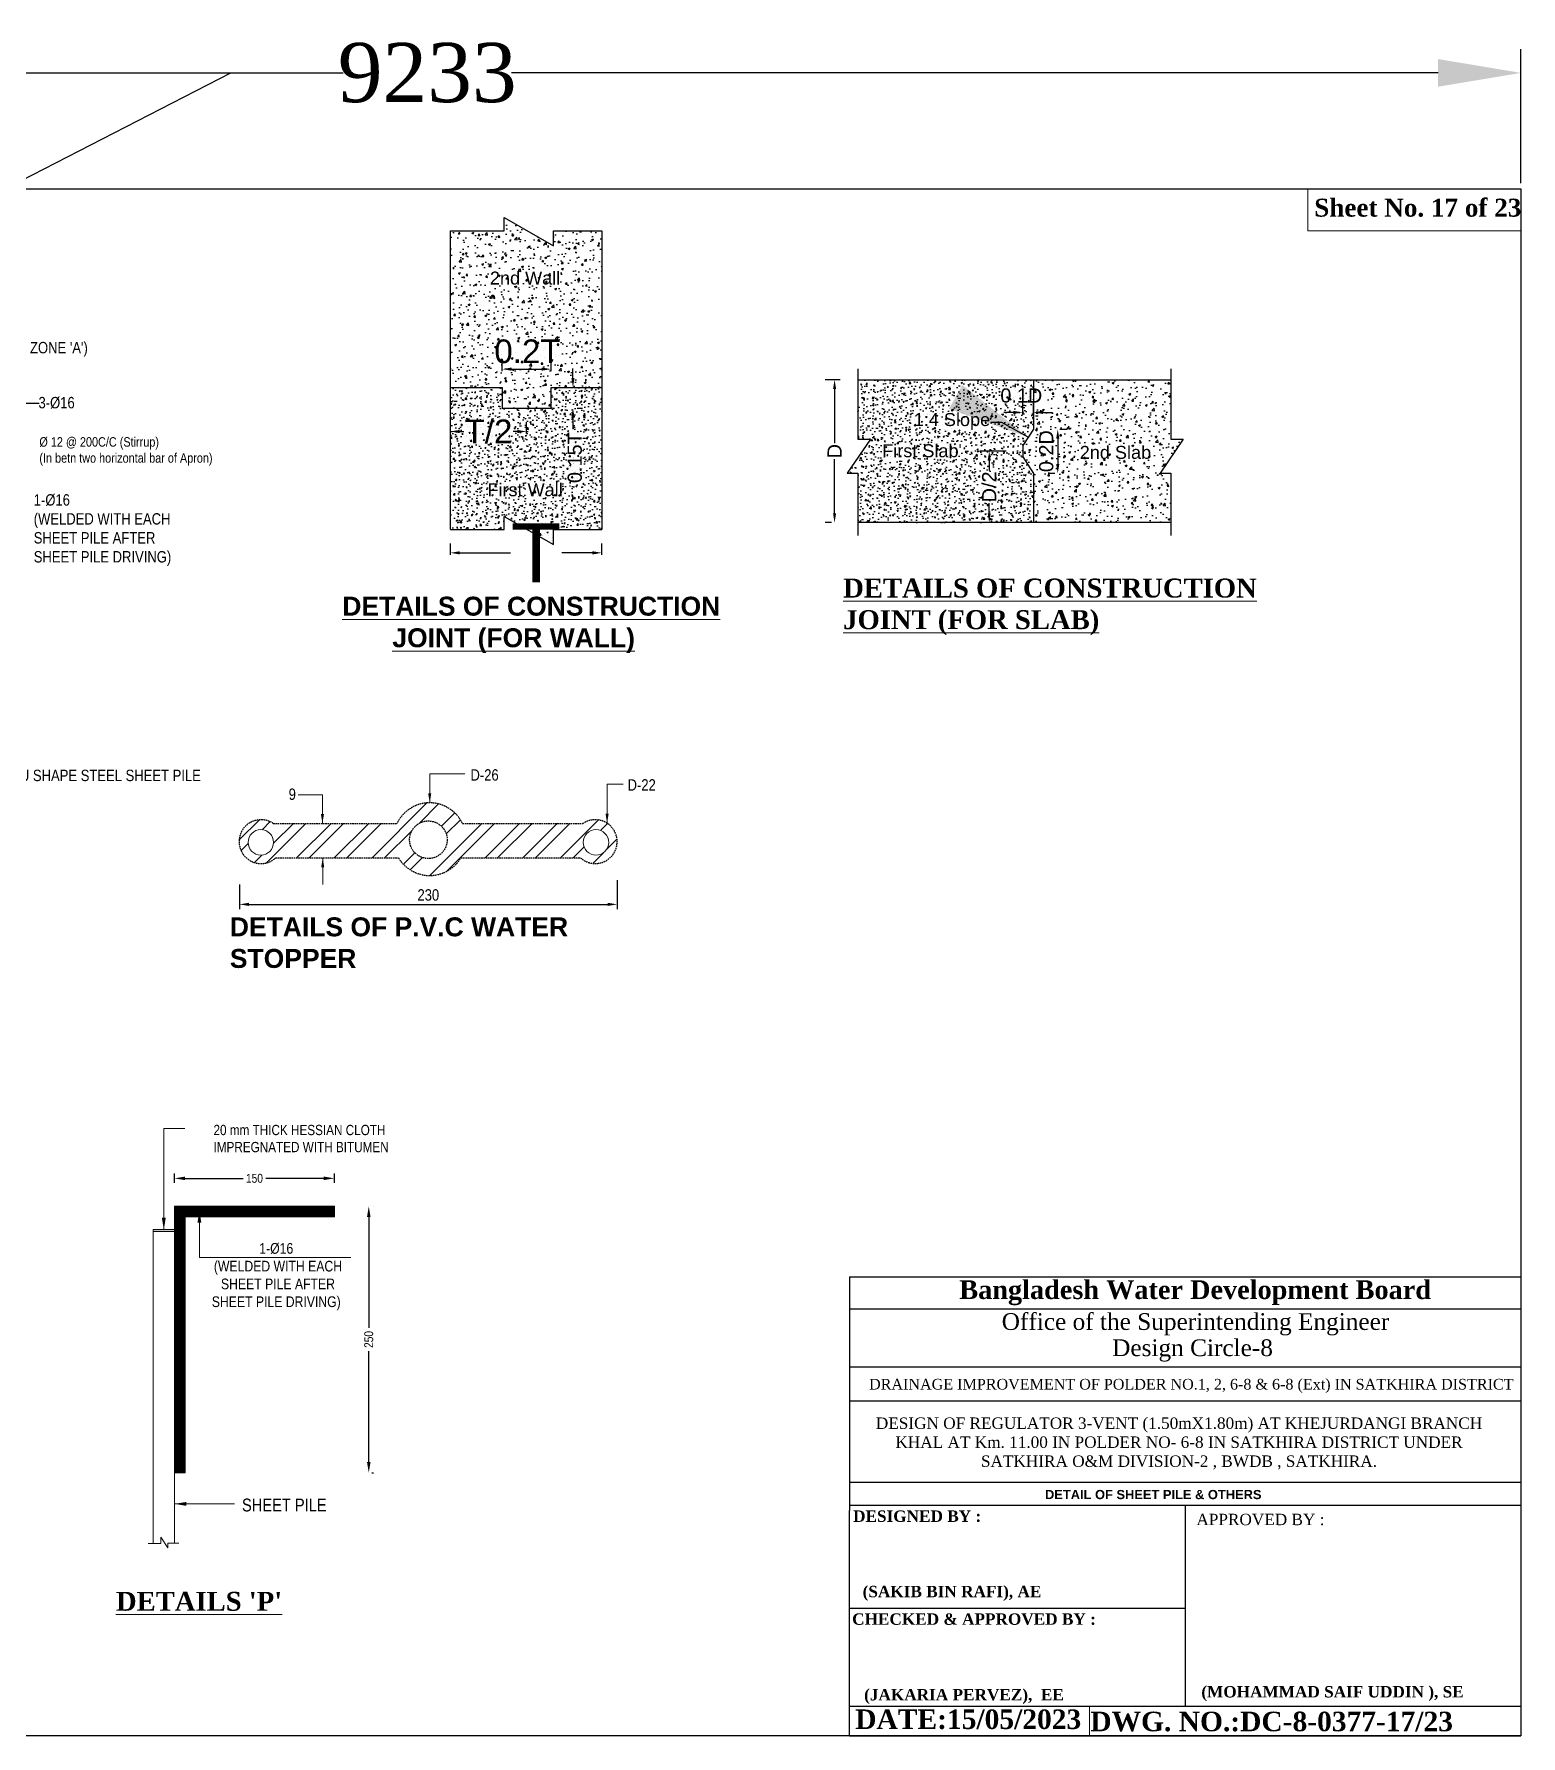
# Model space of a CAD drawing. Extents: x -119161 to 3778985, y -614964 to -30958.
# Drawn here: x 3241233 to 3247510, y -261818 to -254635 of the extents above; entities that cross this region are included whole.
import ezdxf

# ---------------------------------------------------------------- set-up
doc = ezdxf.new("R2010")
doc.units = 0
doc.header["$MEASUREMENT"] = 0
doc.linetypes.add('DASHED2', pattern=[9.525, 6.35, -3.175])
doc.layers.get('0').update_dxf_attribs({"linetype": 'CONTINUOUS'})
doc.layers.get('DEFPOINTS').update_dxf_attribs({"linetype": 'CONTINUOUS'})
for name, color, linetype, lineweight in [('Dim', 7, 'CONTINUOUS', 9), ('Left Bank Profile', 7, 'CONTINUOUS', 25), ('TEXT-ROOM', 4, 'CONTINUOUS', 5)]:
    doc.layers.add(name, color=color, linetype=linetype, lineweight=lineweight)
for name, color, linetype in [('DOTTED', 240, 'DASHED2'), ('LINE', 7, 'CONTINUOUS'), ('TEXT', 10, 'CONTINUOUS')]:
    doc.layers.add(name, color=color, linetype=linetype)
doc.styles.add('1-2', font='arial.ttf')
doc.styles.add('ARIAL', font='ARIALN.TTF')
doc.styles.add('DIM', font='isocp3.shx')
doc.styles.get("Standard").update_dxf_attribs({"font": 'times.ttf', "height": 250})
doc.dimstyles.new('1-2', dxfattribs={"dimtxt": 240, "dimasz": 360, "dimexe": 120, "dimexo": 120, "dimgap": 24, "dimtad": 1, "dimdec": 0, "dimzin": 3, "dimdsep": 46, "dimtxsty": '1-2', "dimblk": 'DOTSMALL', "dimcen": 0, "dimdle": 120, "dimclrd": 256, "dimclre": 256, "dimclrt": 6, "dimadec": 0, "dimazin": 0, "dimtfac": 0.6, "dimtdec": 0, "dimtofl": 0, "dimtmove": 2, "dimatfit": 3, "dimfxl": 2, "dimfrac": 1, "dimtolj": 1, "dimtzin": 0, "dimlwd": 13, "dimlwe": 13, "dimarcsym": 0})
doc.dimstyles.new('3', dxfattribs={"dimtxt": 225, "dimasz": 350, "dimexe": 100, "dimexo": 25, "dimgap": 9, "dimtad": 0, "dimdec": 0, "dimzin": 0, "dimdsep": 46, "dimtxsty": 'Standard', "dimcen": 0, "dimclrt": 256, "dimadec": 0, "dimazin": 0, "dimtfac": 1, "dimtdec": 0, "dimtofl": 0, "dimtmove": 2, "dimatfit": 3, "dimfxl": 1, "dimtolj": 1, "dimtzin": 0, "dimarcsym": 0})
doc.dimstyles.new('dim_20', dxfattribs={"dimtxt": 40, "dimasz": 40, "dimexe": 20, "dimexo": 20, "dimgap": 15, "dimtad": 1, "dimdec": 0, "dimzin": 0, "dimdsep": 46, "dimtxsty": 'DIM', "dimcen": 150, "dimclrd": 5, "dimclre": 5, "dimclrt": 7, "dimadec": 0, "dimazin": 0, "dimtfac": 1, "dimtdec": 0, "dimtmove": 0, "dimatfit": 3, "dimfxl": 20, "dimtolj": 1, "dimtzin": 0, "dimarcsym": 0})

# ---------------------------------------------------------------- blocks, each defined once
blk = doc.blocks.new('*D480')
at = {"layer": 'DEFPOINTS', "color": 0, "linetype": 'Continuous', "lineweight": -2}
for p in [(3242100.6, -258204.7), (3243694.6, -258186.4), (3243694.6, -258307.9)]:
    blk.add_point(p, dxfattribs=at)
at = {"layer": 'Dim', "color": 5, "linetype": 'Continuous', "lineweight": -2}
for p, q in [((3243694.6, -258206.4), (3243694.6, -258327.9)), ((3242100.6, -258224.7), (3242100.6, -258327.9)), ((3242140.6, -258307.9), (3243654.6, -258307.9))]:
    blk.add_line(p, q, dxfattribs=at)
for points in [[(3242140.6, -258301.3), (3242140.6, -258314.6), (3242100.6, -258307.9)], [(3243654.6, -258301.3), (3243654.6, -258314.6), (3243694.6, -258307.9)]]:
    blk.add_solid(points, dxfattribs=at)
at = {"layer": 'Dim', "color": 7, "linetype": 'Continuous', "insert": (3242897.6, -258268.4), "char_height": 48, "attachment_point": 5, "style": 'ARIAL'}
blk.add_mtext('\\A1;230', dxfattribs=at)
blk = doc.blocks.new('_DotSmall')
at = {"color": 0, "linetype": 'ByBlock', "const_width": 0.5}
blk.add_lwpolyline([(-0.0625, 0, 1), (0.0625, 0, 1)], format="xyb", close=True, dxfattribs=at)
blk = doc.blocks.new('*D481')
at = {"layer": 'DEFPOINTS', "color": 0, "lineweight": -2}
for p in [(3242990.6, -256857.5), (3243630.4, -256824.2), (3243630.4, -256857.5)]:
    blk.add_point(p, dxfattribs=at)
at = {"layer": 'LINE', "color": 0, "lineweight": -2}
for p, q in [((3242990.6, -256832.5), (3242990.6, -256784.2)), ((3243630.4, -256832.5), (3243630.4, -256784.2))]:
    blk.add_line(p, q, dxfattribs=at)
at = {"layer": 'LINE', "color": 0}
for p, q in [((3243030.6, -256824.2), (3243244.6, -256824.2)), ((3243590.4, -256824.2), (3243460.7, -256824.2))]:
    blk.add_line(p, q, dxfattribs=at)
at = {"layer": 'LINE', "color": 0, "lineweight": -2}
for points in [[(3243030.6, -256817.5), (3243030.6, -256830.9), (3242990.6, -256824.2)], [(3243590.4, -256817.5), (3243590.4, -256830.9), (3243630.4, -256824.2)]]:
    blk.add_solid(points, dxfattribs=at)
at = {"layer": 'LINE', "lineweight": -2, "insert": (3243352.6, -256824.2), "char_height": 250, "attachment_point": 5}
blk.add_mtext('\\A1;{\\fArial|b0|i0|c0|p34;T}', dxfattribs=at)
blk = doc.blocks.new('*D482')
at = {"layer": 'DEFPOINTS', "color": 0, "lineweight": -2}
for p in [(3242990.6, -256345.6), (3243312.7, -256312.3), (3243312.7, -256345.6)]:
    blk.add_point(p, dxfattribs=at)
at = {"layer": 'LINE', "color": 0, "lineweight": -2}
for p, q in [((3242990.6, -256320.6), (3242990.6, -256272.3)), ((3243312.7, -256320.6), (3243312.7, -256272.3))]:
    blk.add_line(p, q, dxfattribs=at)
at = {"layer": 'LINE', "color": 0}
for p, q in [((3243030.6, -256312.3), (3243047, -256312.3)), ((3243272.7, -256312.3), (3243256.2, -256312.3))]:
    blk.add_line(p, q, dxfattribs=at)
at = {"layer": 'LINE', "color": 0, "lineweight": -2}
for points in [[(3243030.6, -256305.6), (3243030.6, -256319), (3242990.6, -256312.3)], [(3243272.7, -256305.6), (3243272.7, -256319), (3243312.7, -256312.3)]]:
    blk.add_solid(points, dxfattribs=at)
at = {"layer": 'LINE', "lineweight": -2, "insert": (3243151.6, -256312.3), "char_height": 250, "attachment_point": 5}
blk.add_mtext('\\A1;{\\fArial|b0|i0|c0|p34;\\H0.4x;T/2}', dxfattribs=at)
blk = doc.blocks.new('*D483')
at = {"layer": 'DEFPOINTS', "color": 0, "lineweight": -2}
for p in [(3243415.6, -256049), (3243209.8, -256082.3), (3243415.6, -256082.3)]:
    blk.add_point(p, dxfattribs=at)
at = {"layer": 'LINE', "color": 0, "lineweight": -2}
for p, q in [((3243209.8, -256057.3), (3243209.8, -256009)), ((3243415.6, -256057.3), (3243415.6, -256009))]:
    blk.add_line(p, q, dxfattribs=at)
at = {"layer": 'LINE', "color": 0}
blk.add_line((3243249.8, -256049), (3243375.6, -256049), dxfattribs=at)
at = {"layer": 'LINE', "color": 0, "lineweight": -2}
for points in [[(3243249.8, -256042.3), (3243249.8, -256055.7), (3243209.8, -256049)], [(3243375.6, -256042.3), (3243375.6, -256055.7), (3243415.6, -256049)]]:
    blk.add_solid(points, dxfattribs=at)
at = {"layer": 'LINE', "lineweight": -2, "insert": (3243316, -255974.5), "char_height": 250, "attachment_point": 5}
blk.add_mtext('\\A1;{\\fArial|b0|i0|c0|p34;\\H0.4x;0.2T}', dxfattribs=at)
blk = doc.blocks.new('*D484')
at = {"layer": 'DEFPOINTS', "color": 0, "lineweight": -2}
for p in [(3243492.6, -256126.3), (3243501, -256213.5), (3243508.2, -256213.5)]:
    blk.add_point(p, dxfattribs=at)
at = {"layer": 'LINE', "color": 0}
for p, q in [((3243508.2, -256086.3), (3243508.2, -256046.3)), ((3243508.2, -256253.5), (3243508.2, -256293.5))]:
    blk.add_line(p, q, dxfattribs=at)
at = {"layer": 'LINE', "color": 0, "lineweight": -2}
for p, q in [((3243517.6, -256126.3), (3243548.2, -256126.3)), ((3243526, -256213.5), (3243548.2, -256213.5))]:
    blk.add_line(p, q, dxfattribs=at)
for points in [[(3243501.6, -256086.3), (3243514.9, -256086.3), (3243508.2, -256126.3)], [(3243501.6, -256253.5), (3243514.9, -256253.5), (3243508.2, -256213.5)]]:
    blk.add_solid(points, dxfattribs=at)
at = {"layer": 'LINE', "lineweight": -2, "insert": (3243516, -256422.6), "char_height": 250, "attachment_point": 5, "rotation": 90}
blk.add_mtext('\\A1;{\\fArial|b0|i0|c0|p34;\\H0.24x;0.15T}', dxfattribs=at)
blk = doc.blocks.new('*D485')
at = {"layer": 'DEFPOINTS', "color": 0, "lineweight": -2}
for p in [(3245361.3, -256395.2), (3245265.2, -256696.9), (3245277.3, -256696.9)]:
    blk.add_point(p, dxfattribs=at)
at = {"layer": 'LINE', "color": 0, "lineweight": -2}
for p, q in [((3245336.3, -256395.2), (3245225.2, -256395.2)), ((3245252.3, -256696.9), (3245225.2, -256696.9))]:
    blk.add_line(p, q, dxfattribs=at)
at = {"layer": 'LINE', "color": 0}
for p, q in [((3245265.2, -256435.2), (3245265.2, -256477.3)), ((3245265.2, -256656.9), (3245265.2, -256614.8))]:
    blk.add_line(p, q, dxfattribs=at)
at = {"layer": 'LINE', "color": 0, "lineweight": -2}
for points in [[(3245258.5, -256435.2), (3245271.9, -256435.2), (3245265.2, -256395.2)], [(3245258.5, -256656.9), (3245271.9, -256656.9), (3245265.2, -256696.9)]]:
    blk.add_solid(points, dxfattribs=at)
at = {"layer": 'LINE', "lineweight": -2, "insert": (3245265.2, -256546), "char_height": 250, "attachment_point": 5, "rotation": 90}
blk.add_mtext('\\A1;{\\fArial|b0|i0|c0|p34;\\H0.24x;D/2}', dxfattribs=at)
blk = doc.blocks.new('*D486')
at = {"layer": 'DEFPOINTS', "color": 0, "lineweight": -2}
for p in [(3244660.8, -256093.5), (3244612.4, -256696.9), (3244624.6, -256696.9)]:
    blk.add_point(p, dxfattribs=at)
at = {"layer": 'LINE', "color": 0, "lineweight": -2}
for p, q in [((3244635.8, -256093.5), (3244572.4, -256093.5)), ((3244599.6, -256696.9), (3244572.4, -256696.9))]:
    blk.add_line(p, q, dxfattribs=at)
at = {"layer": 'LINE', "color": 0}
for p, q in [((3244612.4, -256133.5), (3244612.4, -256361.4)), ((3244612.4, -256656.9), (3244612.4, -256429))]:
    blk.add_line(p, q, dxfattribs=at)
at = {"layer": 'LINE', "color": 0, "lineweight": -2}
for points in [[(3244605.8, -256133.5), (3244619.1, -256133.5), (3244612.4, -256093.5)], [(3244605.8, -256656.9), (3244619.1, -256656.9), (3244612.4, -256696.9)]]:
    blk.add_solid(points, dxfattribs=at)
at = {"layer": 'LINE', "lineweight": -2, "insert": (3244612.4, -256395.2), "char_height": 250, "attachment_point": 5, "rotation": 90}
blk.add_mtext('\\A1;{\\fArial|b0|i0|c0|p34;\\H0.24x;D}', dxfattribs=at)
blk = doc.blocks.new('*D487')
at = {"layer": 'DEFPOINTS', "color": 0, "lineweight": -2}
for p in [(3245538.9, -256302.1), (3245554.5, -256489.2), (3245566.6, -256489.2)]:
    blk.add_point(p, dxfattribs=at)
at = {"layer": 'LINE', "color": 0}
blk.add_line((3245554.5, -256342.1), (3245554.5, -256449.2), dxfattribs=at)
at = {"layer": 'LINE', "color": 0, "lineweight": -2}
for p, q in [((3245563.9, -256302.1), (3245594.5, -256302.1)), ((3245541.6, -256489.2), (3245514.5, -256489.2))]:
    blk.add_line(p, q, dxfattribs=at)
for points in [[(3245547.8, -256342.1), (3245561.1, -256342.1), (3245554.5, -256302.1)], [(3245547.8, -256449.2), (3245561.1, -256449.2), (3245554.5, -256489.2)]]:
    blk.add_solid(points, dxfattribs=at)
at = {"layer": 'LINE', "lineweight": -2, "insert": (3245506.1, -256395.2), "char_height": 250, "attachment_point": 5, "rotation": 90}
blk.add_mtext('\\A1;{\\fArial|b0|i0|c0|p34;\\H0.24x;0.2D}', dxfattribs=at)
blk = doc.blocks.new('*D488')
at = {"layer": 'DEFPOINTS', "color": 0, "lineweight": -2}
for p in [(3245406.4, -256264.8), (3245452.6, -256231.4), (3245452.6, -256264.8)]:
    blk.add_point(p, dxfattribs=at)
at = {"layer": 'LINE', "color": 0, "lineweight": -2}
for p, q in [((3245406.4, -256239.8), (3245406.4, -256191.4)), ((3245452.6, -256239.8), (3245452.6, -256191.4))]:
    blk.add_line(p, q, dxfattribs=at)
at = {"layer": 'LINE', "color": 0}
for p, q in [((3245366.4, -256231.4), (3245326.4, -256231.4)), ((3245492.6, -256231.4), (3245532.6, -256231.4))]:
    blk.add_line(p, q, dxfattribs=at)
at = {"layer": 'LINE', "color": 0, "lineweight": -2}
for points in [[(3245366.4, -256224.8), (3245366.4, -256238.1), (3245406.4, -256231.4)], [(3245492.6, -256224.8), (3245492.6, -256238.1), (3245452.6, -256231.4)]]:
    blk.add_solid(points, dxfattribs=at)
at = {"layer": 'LINE', "lineweight": -2, "insert": (3245400.6, -256160.7), "char_height": 250, "attachment_point": 5}
blk.add_mtext('\\A1;{\\fArial|b0|i0|c0|p34;\\H0.24x;0.1D}', dxfattribs=at)
blk = doc.blocks.new('*D489')
at = {"layer": 'DEFPOINTS', "color": 0, "lineweight": -2, "ltscale": 50}
for p in [(3241826.2, -259503.6), (3242501.2, -259464.2), (3242501.2, -259503.6)]:
    blk.add_point(p, dxfattribs=at)
at = {"layer": 'Dim', "color": 5, "lineweight": -2, "ltscale": 50}
for p, q in [((3241826.2, -259483.6), (3241826.2, -259444.2)), ((3242501.2, -259483.6), (3242501.2, -259444.2)), ((3241871.2, -259464.2), (3242116.2, -259464.2)), ((3242456.2, -259464.2), (3242211.1, -259464.2))]:
    blk.add_line(p, q, dxfattribs=at)
for points in [[(3241871.2, -259456.7), (3241871.2, -259471.7), (3241826.2, -259464.2)], [(3242456.2, -259456.7), (3242456.2, -259471.7), (3242501.2, -259464.2)]]:
    blk.add_solid(points, dxfattribs=at)
at = {"layer": 'Dim', "color": 7, "ltscale": 50, "insert": (3242163.7, -259464.2), "char_height": 50, "attachment_point": 5, "style": 'ARIAL'}
blk.add_mtext('\\A1;{\\H0.75x;150}', dxfattribs=at)
blk = doc.blocks.new('*D490')
at = {"layer": 'DEFPOINTS', "color": 0, "lineweight": -2, "ltscale": 50}
for p in [(3242645.6, -259581.7), (3242639.8, -260706.7), (3242646.3, -260706.7)]:
    blk.add_point(p, dxfattribs=at)
at = {"layer": 'Dim', "color": 5, "lineweight": -2, "ltscale": 50}
for p, q in [((3242665.6, -259581.7), (3242666.3, -259581.7)), ((3242646.3, -259626.7), (3242646.3, -260095)), ((3242646.3, -260661.7), (3242646.3, -260193.4)), ((3242659.8, -260706.7), (3242666.3, -260706.7))]:
    blk.add_line(p, q, dxfattribs=at)
for points in [[(3242638.8, -259626.7), (3242653.8, -259626.7), (3242646.3, -259581.7)], [(3242638.8, -260661.7), (3242653.8, -260661.7), (3242646.3, -260706.7)]]:
    blk.add_solid(points, dxfattribs=at)
at = {"layer": 'Dim', "color": 7, "ltscale": 50, "insert": (3242646.3, -260144.2), "char_height": 50, "attachment_point": 5, "rotation": 90, "style": 'ARIAL'}
blk.add_mtext('\\A1;{\\H0.75x;250}', dxfattribs=at)
blk = doc.blocks.new('*D479')
at = {"layer": 'DEFPOINTS', "color": 0, "lineweight": -2, "ltscale": 0.5}
for p in [(3247509.7, -254798.8), (3238276.7, -255288.5), (3247509.7, -255288.5)]:
    blk.add_point(p, dxfattribs=at)
at = {"layer": 'LINE', "color": 0, "lineweight": -2, "ltscale": 0.5}
for p, q in [((3238276.7, -255263.5), (3238276.7, -254698.8)), ((3247509.7, -255263.5), (3247509.7, -254698.8)), ((3238626.7, -254798.8), (3242537.6, -254798.8)), ((3247159.7, -254798.8), (3243248.7, -254798.8))]:
    blk.add_line(p, q, dxfattribs=at)
for points in [[(3238626.7, -254740.4), (3238626.7, -254857.1), (3238276.7, -254798.8)], [(3247159.7, -254740.4), (3247159.7, -254857.1), (3247509.7, -254798.8)]]:
    blk.add_solid(points, dxfattribs=at)
at = {"layer": 'LINE', "ltscale": 0.5, "insert": (3242893.2, -254798.8), "char_height": 250, "attachment_point": 5}
blk.add_mtext('\\A1;9233', dxfattribs=at)

msp = doc.modelspace()

# ---------------------------------------------------------------- hatches: boundary and pattern name
at = {"layer": 'Dim', "lineweight": 15}
h = msp.add_hatch(dxfattribs=at)
h.set_pattern_fill('ANSI31', color=15, scale=4.5)
h.set_pattern_definition([(45, (2652175.65445, -238856.0293), (-0.3977475644, 0.3977475644), [])])
h.paths.add_polyline_path([(3242501.2, -259581.7), (3241826.2, -259581.7), (3241826.2, -260706.7), (3241871.2, -260706.7), (3241871.2, -259626.7), (3242501.2, -259626.7)])
h = msp.add_hatch(color=15, dxfattribs=at)
h.dxf.hatch_style = 1
h.paths.add_polyline_path([(3241826.2, -259680.7), (3241736.2, -259680.7), (3241736.2, -259689.1), (3241826.2, -259689.1)])
at = {"layer": 'LINE', "lineweight": -2}
h = msp.add_hatch(dxfattribs=at)
h.set_pattern_fill('AR-CONC', color=8, scale=11.704875, style=0)
h.set_pattern_definition([(50, (3119584.52, -77064.1), (83.954408, -7.34506), [8.778656, -96.56522]), (355, (3119584.52, -77064.1), (-16.24067, 88.04315), [7.022925, -77.252175]), (100.4514, (3119591.514, -77064.71), (67.7138, 80.698037), [7.46071, -82.067808]), (46.1842, (3119584.52, -77040.69), (124.91923, -19.373794), [13.167984, -144.84783]), (96.6356, (3119594.93, -77042.3), (109.4011, 114.01928), [11.191065, -123.10169]), (351.1842, (3119584.52, -77040.69), (109.40101, 114.019365), [10.53439, -115.87826]), (21, (3119596.22, -77046.54), (69.867224, -47.126038), [8.778656, -96.56522]), (326, (3119596.22, -77046.54), (28.479755, 84.877906), [7.022925, -77.252175]), (71.4514, (3119602.045, -77050.47), (98.347008, 37.75179), [7.46071, -82.067808]), (37.5, (3119584.518, -77064.1), (1.423296, 38.9648095), [0, -76.315785, 0, -78.422662, 0, -77.544797]), (7.5, (3119584.52, -77064.1), (30.7919605, 46.165398), [0, -44.7126225, 0, -74.560054, 0, -29.554809]), (327.5, (3119558.416, -77064.1), (62.483249, -2.6400195), [0, -29.262187, 0, -91.298025, 0, -121.145456]), (317.5, (3119546.71, -77064.1), (68.261212, 11.717163), [0, -38.040844, 0, -60.631252, 0, -86.030831])])
h.paths.add_polyline_path([(3243630.4, -255465.1), (3243425.9, -255465.1), (3243425.9, -255528), (3243218.4, -255409.7), (3243218.4, -255465.1), (3242990.6, -255465.1), (3242990.6, -256126.3), (3243209.8, -256126.3), (3243209.8, -256213.5), (3243415.6, -256213.5), (3243415.6, -256126.3), (3243630.4, -256126.3)])
h.paths.add_polyline_path([(3243229.5, -256056.2), (3243400.9, -256056.2), (3243400.9, -255949), (3243229.5, -255949)], flags=24)
h.paths.add_polyline_path([(3243145.5, -255721.6), (3243469.7, -255721.6), (3243469.7, -255609), (3243145.5, -255609)], flags=24)
h = msp.add_hatch(dxfattribs=at)
h.set_pattern_fill('AR-CONC', color=8, scale=7.80325, style=0)
h.set_pattern_definition([(50, (3119584.52, -77064.1), (55.969605, -4.896706), [5.852437, -64.376812]), (355, (3119584.52, -77064.1), (-10.827113, 58.695433), [4.68195, -51.50145]), (100.4514, (3119589.18, -77064.51), (45.142533, 53.798691), [4.973806, -54.711872]), (46.1842, (3119584.52, -77048.49), (83.279487, -12.915862), [8.778656, -96.56522]), (96.6356, (3119591.46, -77049.57), (72.934068, 76.012853), [7.46071, -82.067795]), (351.1842, (3119584.52, -77048.49), (72.934008, 76.01291), [7.022925, -77.252175]), (21, (3119592.32, -77052.395), (46.57815, -31.417359), [5.852437, -64.376812]), (326, (3119592.32, -77052.395), (18.986504, 56.585271), [4.68195, -51.50145]), (71.4514, (3119596.203, -77055.013), (65.564672, 25.167861), [4.973806, -54.711872]), (37.5, (3119584.518, -77064.1), (0.948864, 25.9765396), [0, -50.87719, 0, -52.281775, 0, -51.6965312]), (7.5, (3119584.518, -77064.1), (20.5279737, 30.776932), [0, -29.808415, 0, -49.7067025, 0, -19.7032062]), (327.5, (3119567.117, -77064.1), (41.6554993, -1.760013), [0, -19.508125, 0, -60.86535, 0, -80.7636375]), (317.5, (3119559.314, -77064.1), (45.507475, 7.811442), [0, -25.3605625, 0, -40.420835, 0, -57.3538875])])
h.paths.add_polyline_path([(3243425.9, -256788.9), (3243425.9, -256725.9), (3243630.4, -256725.9), (3243630.4, -256126.3), (3243415.6, -256126.3), (3243415.6, -256213.5), (3243209.8, -256213.5), (3243209.8, -256126.3), (3242990.6, -256126.3), (3242990.6, -256725.9), (3243218.4, -256725.9), (3243218.4, -256670.5)])
h.paths.add_polyline_path([(3243087.2, -256366.3), (3243218.2, -256366.3), (3243218.2, -256259.1), (3243087.2, -256259.1)], flags=24)
h.paths.add_polyline_path([(3243569.9, -256529.3), (3243569.9, -256317.5), (3243462.7, -256317.5), (3243462.7, -256529.3)], flags=24)
h.paths.add_polyline_path([(3243133, -256615.2), (3243478.2, -256615.2), (3243478.2, -256502.7), (3243133, -256502.7)], flags=24)
h = msp.add_hatch(dxfattribs=at)
h.set_pattern_fill('AR-CONC', color=8, scale=7.80325, style=0)
h.set_pattern_definition([(50, (3124852.49, -77349.64), (55.969605, -4.896706), [5.852437, -64.376812]), (355, (3124852.49, -77349.64), (-10.827113, 58.695433), [4.68195, -51.50145]), (100.4514, (3124857.154, -77350.05), (45.142533, 53.798691), [4.973806, -54.711872]), (46.1842, (3124852.49, -77334.036), (83.279487, -12.915862), [8.778656, -96.56522]), (96.6356, (3124859.43, -77335.11), (72.934068, 76.012853), [7.46071, -82.067795]), (351.1842, (3124852.49, -77334.036), (72.934008, 76.01291), [7.022925, -77.252175]), (21, (3124860.293, -77337.937), (46.57815, -31.417359), [5.852437, -64.376812]), (326, (3124860.29, -77337.94), (18.986504, 56.585271), [4.68195, -51.50145]), (71.4514, (3124864.174, -77340.555), (65.564672, 25.167861), [4.973806, -54.711872]), (37.5, (3124852.49, -77349.642), (0.948864, 25.9765396), [0, -50.87719, 0, -52.281775, 0, -51.6965312]), (7.5, (3124852.49, -77349.642), (20.5279737, 30.776932), [0, -29.808415, 0, -49.7067025, 0, -19.7032062]), (327.5, (3124835.088, -77349.642), (41.6554993, -1.760013), [0, -19.508125, 0, -60.86535, 0, -80.7636375]), (317.5, (3124827.285, -77349.642), (45.507475, 7.811442), [0, -25.3605625, 0, -40.420835, 0, -57.3538875])])
h.paths.add_polyline_path([(3245452.6, -256696.9), (3245452.6, -256489.2), (3245406.4, -256419.8), (3245406.4, -256370.6), (3245452.6, -256302.1), (3245452.6, -256093.5), (3244711.2, -256093.5), (3244711.2, -256344.7), (3244763.8, -256344.7), (3244665.7, -256487.7), (3244711.2, -256487.7), (3244711.2, -256696.9)])
h.paths.add_polyline_path([(3245305.7, -256598.9), (3245305.7, -256494.6), (3245225.3, -256494.6), (3245225.3, -256598.9)], flags=24)
h.paths.add_polyline_path([(3244798.2, -256450.6), (3245147.8, -256450.6), (3245147.8, -256338), (3244798.2, -256338)], flags=24)
h.paths.add_polyline_path([(3244930.3, -256319.6), (3245280.1, -256319.6), (3245280.1, -256207.1), (3244930.3, -256207.1)], flags=24)
h = msp.add_hatch(dxfattribs=at)
h.set_pattern_fill('AR-CONC', color=8, scale=11.704875, style=0)
h.set_pattern_definition([(50, (3124461.186, -77601.6), (83.954408, -7.34506), [8.778656, -96.56522]), (355, (3124461.186, -77601.6), (-16.24067, 88.04315), [7.022925, -77.252175]), (100.4514, (3124468.18, -77602.21), (67.7138, 80.698037), [7.46071, -82.067808]), (46.1842, (3124461.19, -77578.19), (124.91923, -19.373794), [13.167984, -144.84783]), (96.6356, (3124471.6, -77579.8), (109.4011, 114.01928), [11.191065, -123.10169]), (351.1842, (3124461.19, -77578.19), (109.40101, 114.019365), [10.53439, -115.87826]), (21, (3124472.89, -77584.04), (69.867224, -47.126038), [8.778656, -96.56522]), (326, (3124472.89, -77584.04), (28.479755, 84.877906), [7.022925, -77.252175]), (71.4514, (3124478.71, -77587.97), (98.347008, 37.75179), [7.46071, -82.067808]), (37.5, (3124461.186, -77601.6), (1.423296, 38.9648095), [0, -76.315785, 0, -78.422662, 0, -77.544797]), (7.5, (3124461.186, -77601.6), (30.7919605, 46.165398), [0, -44.7126225, 0, -74.560054, 0, -29.554809]), (327.5, (3124435.084, -77601.6), (62.483249, -2.6400195), [0, -29.262187, 0, -91.298025, 0, -121.145456]), (317.5, (3124423.38, -77601.6), (68.261212, 11.717163), [0, -38.040844, 0, -60.631252, 0, -86.030831])])
h.paths.add_polyline_path([(3246031.7, -256696.9), (3246031.7, -256487.7), (3245986.3, -256487.7), (3246084.4, -256344.7), (3246031.7, -256344.7), (3246031.7, -256093.5), (3245452.7, -256093.5), (3245452.7, -256302.1), (3245406.4, -256370.6), (3245406.4, -256419.8), (3245452.7, -256489.2), (3245452.7, -256696.9)])
h.paths.add_polyline_path([(3245546.6, -256462.2), (3245546.6, -256327.6), (3245466.2, -256327.6), (3245466.2, -256462.2)], flags=24)
h.paths.add_polyline_path([(3245361.7, -256221.4), (3245496.3, -256221.4), (3245496.3, -256141), (3245361.7, -256141)], flags=9)
h.paths.add_polyline_path([(3245634.2, -256457.4), (3245962.7, -256457.4), (3245962.7, -256344.8), (3245634.2, -256344.8)], flags=24)
at = {"layer": 'LINE', "lineweight": 15}
h = msp.add_hatch(dxfattribs=at)
h.set_pattern_fill('ANSI32', color=256, scale=300, style=0)
h.set_pattern_definition([(45, (3133829.77, -251436.05), (-79.54951, 79.54951), []), (45, (3133882.8, -251436.05), (-79.54951, 79.54951), [])])
h.paths.add_polyline_path([(3243540.2, -258111.8, 2.051948), (3243550.3, -257966.4), (3243041.8, -257966.4, 0.629419), (3242765.2, -257966.4), (3242243.3, -257966.4, 2.051948), (3242253.4, -258111.8), (3242772, -258111.8, 0.565783), (3243035, -258111.8)])
h.paths.add_polyline_path([(3242818.6, -258035.1, -1), (3242977.2, -258035.1, -1)], flags=16)
h.paths.add_polyline_path([(3243658.9, -258046.2, 1), (3243551.5, -258046.2, 1)], flags=16)
h.paths.add_polyline_path([(3242244.4, -258046.2, 1), (3242136.9, -258046.2, 1)], flags=16)

# ---------------------------------------------------------------- linework, layer by layer
at = {"layer": 'Dim', "color": 7, "lineweight": 15}
for points in [[(3241826.2, -260706.7), (3241826.2, -259581.7), (3242501.2, -259581.7), (3242501.2, -259626.7), (3242501.2, -259626.7), (3242501.2, -259626.7)], [(3241871.2, -260706.7), (3241871.2, -259626.7), (3242501.2, -259626.7)], [(3241736.2, -259689.1), (3241736.2, -261004.9)], [(3241736.2, -259689.1), (3241826.2, -259689.1)], [(3241826.2, -259689.1), (3241826.2, -261004.5)], [(3241871.2, -260706.7), (3241826.2, -260706.7)]]:
    msp.add_lwpolyline(points, dxfattribs=at)
at = {"layer": 'Dim', "color": 8, "lineweight": 15}
msp.add_lwpolyline([(3241736.2, -259689.1), (3241826.2, -259689.1), (3241826.2, -259680.7), (3241736.2, -259680.7)], close=True, dxfattribs=at)
at = {"layer": 'Dim', "lineweight": 15}
msp.add_lwpolyline([(3241715.3, -261004.9), (3241768.5, -261004.9), (3241768.5, -260979), (3241798.4, -261023.4), (3241798.4, -261004.5), (3241844, -261004.5)], dxfattribs=at)
at = {"layer": 'Dim', "ltscale": 50}
for centre in [(3242190.7, -258046.2), (3243605.2, -258046.2)]:
    msp.add_circle(centre, 53.7, dxfattribs=at)
at = {"layer": 'DOTTED', "color": 7}
for p, q in [((3242243.3, -257966.4), (3242765.2, -257966.4)), ((3243041.8, -257966.4), (3243550.3, -257966.4)), ((3242253.4, -258111.8), (3242772, -258111.8)), ((3243035, -258111.8), (3243540.2, -258111.8))]:
    msp.add_line(p, q, dxfattribs=at)
msp.add_circle((3242897.9, -258035.1), 79.3, dxfattribs=at)
for centre, radius, start, end in [((3242903.5, -258032.8), 153.4, 25.6258, 154.3742), ((3242191.5, -258043.1), 92.5, 55.95223, 312.0246), ((3243602.1, -258043.1), 92.5, 227.9754, 124.04777), ((3242903.5, -258032.8), 153.4, 210.99907, 329.00093)]:
    msp.add_arc(centre, radius, start, end, dxfattribs=at)
at = {"layer": 'Left Bank Profile'}
msp.add_lwpolyline([(3244675.4, -261817.6), (3247509.7, -261817.6)], dxfattribs=at)
msp.add_lwpolyline([(3244675.4, -261817.6), (3247509.7, -261817.6)], dxfattribs=at)
at = {"layer": 'LINE', "color": 0, "linetype": 'ByBlock', "lineweight": -2}
msp.add_line((3235777.3, -258027.6), (3242064.4, -254798.8), dxfattribs=at)
at = {"layer": 'LINE', "color": 0, "lineweight": -2}
for p, q in [((3245452.6, -256093.5), (3245452.6, -256302.1)), ((3245452.6, -256093.5), (3245452.6, -256302.1)), ((3245219.7, -256395.2), (3245219.7, -256395.2)), ((3245452.6, -256489.2), (3245452.6, -256696.9)), ((3245452.6, -256489.2), (3245452.6, -256696.9)), ((3245452.7, -256489.2), (3245452.7, -256696.9))]:
    msp.add_line(p, q, dxfattribs=at)
at = {"layer": 'LINE'}
for p, q in [((3244675.4, -259880.5), (3247509.7, -259880.5)), ((3244675.4, -259880.5), (3244675.4, -260866.4)), ((3244675.4, -260014.9), (3247509.7, -260014.9)), ((3244675.4, -260260.3), (3247509.7, -260260.3)), ((3244675.4, -260402.6), (3247509.7, -260402.6)), ((3244675.4, -260746.5), (3247509.7, -260746.5)), ((3244675.4, -260843.9), (3247509.7, -260843.9)), ((3244675.4, -261817.6), (3244675.4, -260866.4)), ((3246092.5, -260843.9), (3246092.5, -261691.8)), ((3244675.4, -261278), (3246092.5, -261278)), ((3244675.4, -261691.8), (3247509.7, -261691.8)), ((3245207.2, -261691.8), (3247509.7, -261691.8)), ((3245207.2, -261691.8), (3247509.7, -261691.8)), ((3245207.2, -261691.8), (3247509.7, -261691.8))]:
    msp.add_line(p, q, dxfattribs=at)
at = {"layer": 'LINE', "lineweight": 9}
msp.add_line((3247509.7, -259880.5), (3247509.7, -261817.6), dxfattribs=at)
at = {"layer": 'LINE', "color": 7, "lineweight": 9}
for p, q in [((3245688.4, -261691.8), (3245688.4, -261817.6)), ((3244891.6, -261817.6), (3242765.4, -261817.6)), ((3247509.7, -261817.6), (3244769.7, -261817.6)), ((3246925, -261817.6), (3247116.6, -261817.6))]:
    msp.add_line(p, q, dxfattribs=at)
at = {"layer": 'LINE'}
msp.add_lwpolyline([(3247509.7, -261817.6), (3238276.7, -261817.6), (3238276.7, -255288.5), (3247509.7, -255288.5)], close=True, dxfattribs=at)
at = {"layer": 'LINE', "lineweight": 9}
msp.add_lwpolyline([(3247509.7, -255288.5), (3246610, -255288.5), (3246610, -255465), (3247509.7, -255465)], close=True, dxfattribs=at)
at = {"layer": 'LINE', "color": 0, "lineweight": -2}
for points in [[(3242990.6, -255465.1), (3243218.4, -255465.1), (3243218.4, -255409.7), (3243425.9, -255528), (3243425.9, -255465.1), (3243630.4, -255465.1)], [(3242990.6, -256725.9), (3242990.6, -255465.1)], [(3243630.4, -255465.1), (3243630.4, -256725.9)], [(3244711.2, -256048.2), (3244711.2, -256344.7), (3244763.8, -256344.7), (3244665.7, -256487.7), (3244711.2, -256487.7), (3244711.2, -256751)], [(3246031.7, -256048.2), (3246031.7, -256344.7), (3246084.4, -256344.7), (3245986.3, -256487.7), (3246031.7, -256487.7), (3246031.7, -256751)], [(3242990.6, -256126.3), (3243209.8, -256126.3), (3243209.8, -256213.5), (3243415.6, -256213.5), (3243415.6, -256126.3), (3243630.4, -256126.3)], [(3244711.2, -256093.5), (3246031.7, -256093.5)], [(3245452.6, -256093.5), (3245452.6, -256302.1), (3245406.4, -256370.6), (3245406.4, -256419.8), (3245452.6, -256489.2)], [(3245452.6, -256093.5), (3245452.6, -256302.1), (3245406.4, -256370.6), (3245406.4, -256419.8), (3245452.6, -256489.2)], [(3245452.7, -256093.5), (3245452.7, -256302.1), (3245406.4, -256370.6), (3245406.4, -256419.8), (3245452.7, -256489.2)], [(3242990.6, -256725.9), (3243218.4, -256725.9), (3243218.4, -256670.5), (3243425.9, -256788.9), (3243425.9, -256725.9), (3243630.4, -256725.9)], [(3246031.7, -256696.9), (3244711.2, -256696.9)]]:
    msp.add_lwpolyline(points, dxfattribs=at)

# ---------------------------------------------------------------- texts
at = {"layer": 'Dim', "color": 7, "ltscale": 50, "char_height": 40, "attachment_point": 1, "style": 'ARIAL'}
for s, insert, width in [('Ø 12 @ 200C/C (Stirrup)', (3241255.8, -256336.2), 705.75), ('(In betn two horizontal bar of Apron) ', (3241255.8, -256403.9), 1148.638)]:
    msp.add_mtext(s, dxfattribs=dict(at, insert=insert, width=width))
at = {"layer": 'LINE', "color": 0, "style": 'ARIAL'}
for s, p in [('D-26', (3243075.5, -257785.7)), ('D-22', (3243738.6, -257827.8))]:
    msp.add_text(s, height=48, dxfattribs=at).set_placement(p)
at = {"layer": 'LINE', "color": 7, "lineweight": 9}
msp.add_text('APPROVED BY :', height=48.071, dxfattribs=at).set_placement((3246139.7, -260927.9))
for s, insert, char_height, width, attachment_point in [('{\\fTimes New Roman|b1|i0|c0|p18;Sheet No. 17 of 23}', (3246637.1, -255329.6), 75.767, 2721.518, 1), ('{\\fTimes New Roman|b1|i0|c0|p18;Bangladesh Water Development Board}', (3245138.9, -259894.5), 78.962, 2836.305, 1), ('{\\fTimes New Roman|b0|i0|c0|p18;Office of the Superintending Engineer}', (3245317.9, -260033.3), 70.664, 2538.221, 1), ('{\\fTimes New Roman|b0|i0|c0|p18;Design Circle-8}', (3245784, -260143.8), 70.664, 2538.221, 1), ('{\\fTimes New Roman Greek|b0|i0|c0|p18;\\C256;DRAINAGE IMPROVEMENT OF POLDER NO.1, 2, 6-8 & 6-8 (Ext) IN SATKHIRA DISTRICT }', (3246118.1, -260370.2), 44.995, 2758.981, 8), ('{\\fTimes New Roman Greek|b0|i0|c0|p18;\\C256;DESIGN OF REGULATOR 3-VENT (1.50mX1.80m) AT KHEJURDANGI BRANCH KHAL AT Km. 11.00 IN POLDER NO- 6-8 IN SATKHIRA DISTRICT UNDER SATKHIRA O&M DIVISION-2 , BWDB , SATKHIRA.}', (3246066.3, -260693.1), 48.0706, 2675.226, 8)]:
    msp.add_mtext(s, dxfattribs=dict(at, insert=insert, char_height=char_height, width=width, attachment_point=attachment_point))
at = {"layer": 'LINE', "color": 0, "lineweight": -2, "char_height": 54.623, "attachment_point": 5}
for s, insert in [('\\A1;{\\fArial|b0|i0|c0|p34;2nd Wall}', (3243306, -255664.9)), ('\\A1;{\\fArial|b0|i0|c0|p34;1:4 Slope}', (3245107.8, -256270.1)), ('\\A1;{\\fArial|b0|i0|c0|p34;First Slab}', (3244974.6, -256393.9)), ('\\A1;{\\fArial|b0|i0|c0|p34;2nd Slab}', (3245798, -256400.7)), ('\\A1;{\\fArial|b0|i0|c0|p34;First Wall}', (3243306, -256558.5))]:
    msp.add_mtext(s, dxfattribs=dict(at, insert=insert))
at = {"layer": 'LINE', "color": 0, "ltscale": 50, "char_height": 48, "attachment_point": 1, "style": 'ARIAL'}
for s, insert, width in [("{\\C7;%%C16@200 C/C (FOR ZONE 'A')}", (3240690, -255934.2), 1052.552), ('{\\C7;3-%%C16}', (3241252.2, -256166.4), 300.307), ('{\\C7;1-%%C16\\P(WELDED WITH EACH\\PSHEET PILE AFTER \\PSHEET PILE DRIVING)}', (3241232.1, -256576.9), 823.745), ('{\\C7;6.50M LONG U SHAPE STEEL SHEET PILE }', (3240834.5, -257739.7), 1089.847)]:
    msp.add_mtext(s, dxfattribs=dict(at, insert=insert, width=width))
at = {"layer": 'LINE', "color": 4, "attachment_point": 5, "style": 'ARIAL'}
for s, insert, char_height, width in [('\\A1;9', (3242323.5, -257843.1), 48, 1278.03), ('{\\C7;SHEET PILE}', (3242289.8, -260843.3), 54, 7484.447)]:
    msp.add_mtext(s, dxfattribs=dict(at, insert=insert, char_height=char_height, width=width))
at = {"layer": 'LINE', "color": 7, "width": 1231.654, "attachment_point": 5, "style": 'ARIAL'}
for s, insert, char_height in [('{\\H0.8x;20 mm THICK HESSIAN CLOTH\\P IMPREGNATED WITH BITUMEN} ', (3242353.7, -259296.5), 54), ('1-%%C16\\P (WELDED WITH EACH\\P SHEET PILE AFTER \\PSHEET PILE DRIVING)', (3242255.8, -259879.1), 45)]:
    msp.add_mtext(s, dxfattribs=dict(at, insert=insert, char_height=char_height))
at = {"layer": 'LINE', "color": 7, "lineweight": 9, "attachment_point": 1}
for s, insert, char_height in [('{\\fTimes New Roman|b1|i0|c0|p18;DESIGNED BY :}', (3244690.6, -260865.9), 48.071), ('{\\fTimes New Roman|b1|i0|c0|p18;\\C0;(SAKIB BIN RAFI), AE}', (3244730.9, -261184), 48.071), ('{\\fTimes New Roman|b1|i0|c0|p18;CHECKED & APPROVED BY :}', (3244686.6, -261300.3), 48.071), ('{\\fTimes New Roman|b1|i0|c0|p18;\\C0;(JAKARIA PERVEZ),  EE  }', (3244737.2, -261619.4), 48.071), ('{\\fTimes New Roman|b1|i0|c0|p18;\\C0;(MOHAMMAD SAIF UDDIN ), SE}', (3246160.6, -261607), 48.071), ('{\\fTimes New Roman|b1|i0|c0|p18;DATE:15/05/2023}', (3244699.7, -261705.8), 82.365), (' {\\fTimes New Roman|b1|i0|c0|p18;DWG. NO.:DC-8-0377-17/23}', (3245660.8, -261715.2), 82.365)]:
    msp.add_mtext(s, dxfattribs=dict(at, insert=insert, char_height=char_height))
at = {"layer": 'TEXT', "color": 0, "linetype": 'ByBlock', "lineweight": -2, "insert": (3245957.6, -260779.3), "char_height": 38.862, "width": 3381.829, "attachment_point": 2, "style": 'ARIAL'}
msp.add_mtext('{\\fArial|b1|i0|c0|p34;\\C0;DETAIL OF SHEET PILE & OTHERS\\P }', dxfattribs=at)
at = {"layer": 'TEXT-ROOM', "char_height": 80, "attachment_point": 4}
for s, insert, width in [('\\pt983.4;{\\fTimes New Roman|b1|i0|c0|p18;\\L\\C0;DETAILS OF CONSTRUCTION \\PJOINT (FOR SLAB)}', (3244648.8, -257052.6), 1838.722), ('\\pi892.8,t1876;{\\fArial|b1|i0|c0|p34;\\L\\C0;DETAILS OF CONSTRUCTION \\P\\pi1104,t2087;JOINT (FOR WALL)}', (3241641.7, -257128.1), 3084.312), ('{\\fArial|b1|i0|c0|p34;\\C0;DETAILS OF P.V.C WATER STOPPER}', (3242059.9, -258470), 1838.722), ("{\\fTimes New Roman|b1|i0|c0|p18;\\L\\C7;DETAILS 'P'}", (3241579.2, -261249.9), 1838.722)]:
    msp.add_mtext(s, dxfattribs=dict(at, insert=insert, width=width))

# ---------------------------------------------------------------- dimensions: what is measured, and where the dimension line sits
at = {"layer": 'Dim', "linetype": 'Continuous'}
dim = msp.add_linear_dim(base=(3243694.6, -258307.9), p1=(3242100.6, -258204.7), p2=(3243694.6, -258186.4), text='230', dimstyle='dim_20', override={"dimtxt": 48, "dimtxsty": 'ARIAL'}, dxfattribs=at)
dim.commit()
dim.dimension.update_dxf_attribs({"geometry": '*D480', "text_midpoint": (3242897.6, -258268.4)})
at = {"layer": 'Dim', "ltscale": 50}
dim = msp.add_linear_dim(base=(3242501.2, -259464.2), p1=(3241826.2, -259503.6), p2=(3242501.2, -259503.6), text='{\\H0.75x;150}', dimstyle='dim_20', override={"dimtxt": 50, "dimasz": 45, "dimtxsty": 'ARIAL', "dimtmove": 2}, dxfattribs=at)
dim.commit()
dim.dimension.update_dxf_attribs({"geometry": '*D489', "text_midpoint": (3242163.7, -259464.2), "dimtype": 160})
dim = msp.add_linear_dim(base=(3242646.3, -260706.7), p1=(3242645.6, -259581.7), p2=(3242639.8, -260706.7), angle=90, text='{\\H0.75x;250}', dimstyle='dim_20', override={"dimtxt": 50, "dimasz": 45, "dimtxsty": 'ARIAL', "dimtmove": 2}, dxfattribs=at)
dim.commit()
dim.dimension.update_dxf_attribs({"geometry": '*D490', "text_midpoint": (3242646.3, -260144.2), "dimtype": 160})
at = {"layer": 'LINE', "color": 3, "ltscale": 0.5}
dim = msp.add_linear_dim(base=(3247509.7, -254798.8), p1=(3238276.7, -255288.5), p2=(3247509.7, -255288.5), dimstyle='3', override={"dimfxl": 700}, dxfattribs=at)
dim.commit()
dim.dimension.update_dxf_attribs({"geometry": '*D479', "text_midpoint": (3242893.2, -254798.8)})
at = {"layer": 'LINE', "color": 0, "lineweight": -2}
for base, p1, p2, text, picture, middle in [((3243415.6, -256049), (3243209.8, -256082.3), (3243415.6, -256082.3), '{\\fArial|b0|i0|c0|p34;\\H0.4x;0.2T}', '*D483', (3243316, -255974.5)), ((3245452.6, -256231.4), (3245406.4, -256264.8), (3245452.6, -256264.8), '{\\fArial|b0|i0|c0|p34;\\H0.24x;0.1D}', '*D488', (3245400.6, -256160.7)), ((3243312.7, -256312.3), (3242990.6, -256345.6), (3243312.7, -256345.6), '{\\fArial|b0|i0|c0|p34;\\H0.4x;T/2}', '*D482', (3243151.6, -256312.3)), ((3243630.4, -256824.2), (3242990.6, -256857.5), (3243630.4, -256857.5), '{\\fArial|b0|i0|c0|p34;T}', '*D481', (3243352.6, -256824.2))]:
    dim = msp.add_linear_dim(base=base, p1=p1, p2=p2, text=text, dimstyle='3', override={"dimtxt": 40, "dimasz": 40, "dimexe": 40, "dimclrd": 0, "dimclre": 0, "dimlwd": 65535}, dxfattribs=at)
    dim.commit()
    dim.dimension.update_dxf_attribs({"geometry": picture, "text_midpoint": middle, "dimtype": 160})
for base, p1, p2, text, picture, middle in [((3243508.2, -256213.5), (3243492.6, -256126.3), (3243501, -256213.5), '{\\fArial|b0|i0|c0|p34;\\H0.24x;0.15T}', '*D484', (3243516, -256422.6)), ((3245554.5, -256489.2), (3245538.9, -256302.1), (3245566.6, -256489.2), '{\\fArial|b0|i0|c0|p34;\\H0.24x;0.2D}', '*D487', (3245506.1, -256395.2))]:
    dim = msp.add_linear_dim(base=base, p1=p1, p2=p2, angle=90, text=text, dimstyle='3', override={"dimtxt": 40, "dimasz": 40, "dimexe": 40, "dimclrd": 0, "dimclre": 0, "dimlwd": 65535}, dxfattribs=at)
    dim.commit()
    dim.dimension.update_dxf_attribs({"geometry": picture, "text_midpoint": middle, "dimtype": 160})
for base, p1, p2, text, picture, middle in [((3244612.4, -256696.9), (3244660.8, -256093.5), (3244624.6, -256696.9), '{\\fArial|b0|i0|c0|p34;\\H0.24x;D}', '*D486', (3244612.4, -256395.2)), ((3245265.2, -256696.9), (3245361.3, -256395.2), (3245277.3, -256696.9), '{\\fArial|b0|i0|c0|p34;\\H0.24x;D/2}', '*D485', (3245265.2, -256546))]:
    dim = msp.add_linear_dim(base=base, p1=p1, p2=p2, angle=90, text=text, dimstyle='3', override={"dimtxt": 40, "dimasz": 40, "dimexe": 40, "dimclrd": 0, "dimclre": 0, "dimlwd": 65535}, dxfattribs=at)
    dim.commit()
    dim.dimension.update_dxf_attribs({"geometry": picture, "text_midpoint": middle})

# ---------------------------------------------------------------- leaders
at = {"layer": 'Dim', "ltscale": 50}
msp.add_leader([(3241049.5, -256192.7), (3241254.5, -256192.7)], dimstyle='dim_20', override={"dimgap": 5, "dimtad": 0}, dxfattribs=at)
at = {"layer": 'Dim', "lineweight": 15}
for points in [[(3242903.5, -257879.3), (3242903.5, -257756.8), (3243051.2, -257756.8)], [(3242450.8, -257966.4), (3242450.8, -257845.7), (3242348.8, -257845.7)], [(3243652.2, -257965), (3243652.2, -257800.2), (3243720.2, -257800.2)], [(3242451.8, -258111.8), (3242451.8, -258224.1)]]:
    msp.add_leader(points, dimstyle='1-2', override={"dimasz": 40, "dimtad": 0, "dimfxl": 7, "dimarcsym": 1}, dxfattribs=at)
at = {"layer": 'Dim', "color": 5, "lineweight": 15}
for points in [[(3241781.2, -259680.7), (3241781.2, -259253.2), (3241870, -259253.2)], [(3241931.3, -259601.2), (3241931.3, -259798.9), (3242570.7, -259798.9)], [(3241826.2, -260838.1), (3242079, -260838.1)]]:
    msp.add_leader(points, dimstyle='1-2', override={"dimasz": 50, "dimtad": 0, "dimfxl": 7, "dimarcsym": 1}, dxfattribs=at)
at = {"layer": 'LINE', "color": 0, "lineweight": -2}
msp.add_leader([(3245429.5, -256336.3), (3245318.8, -256274.7), (3245272.1, -256274.7)], dimstyle='3', override={"dimclrd": 0, "dimclre": 0}, dxfattribs=at)

doc.saveas('drawing.dxf')
